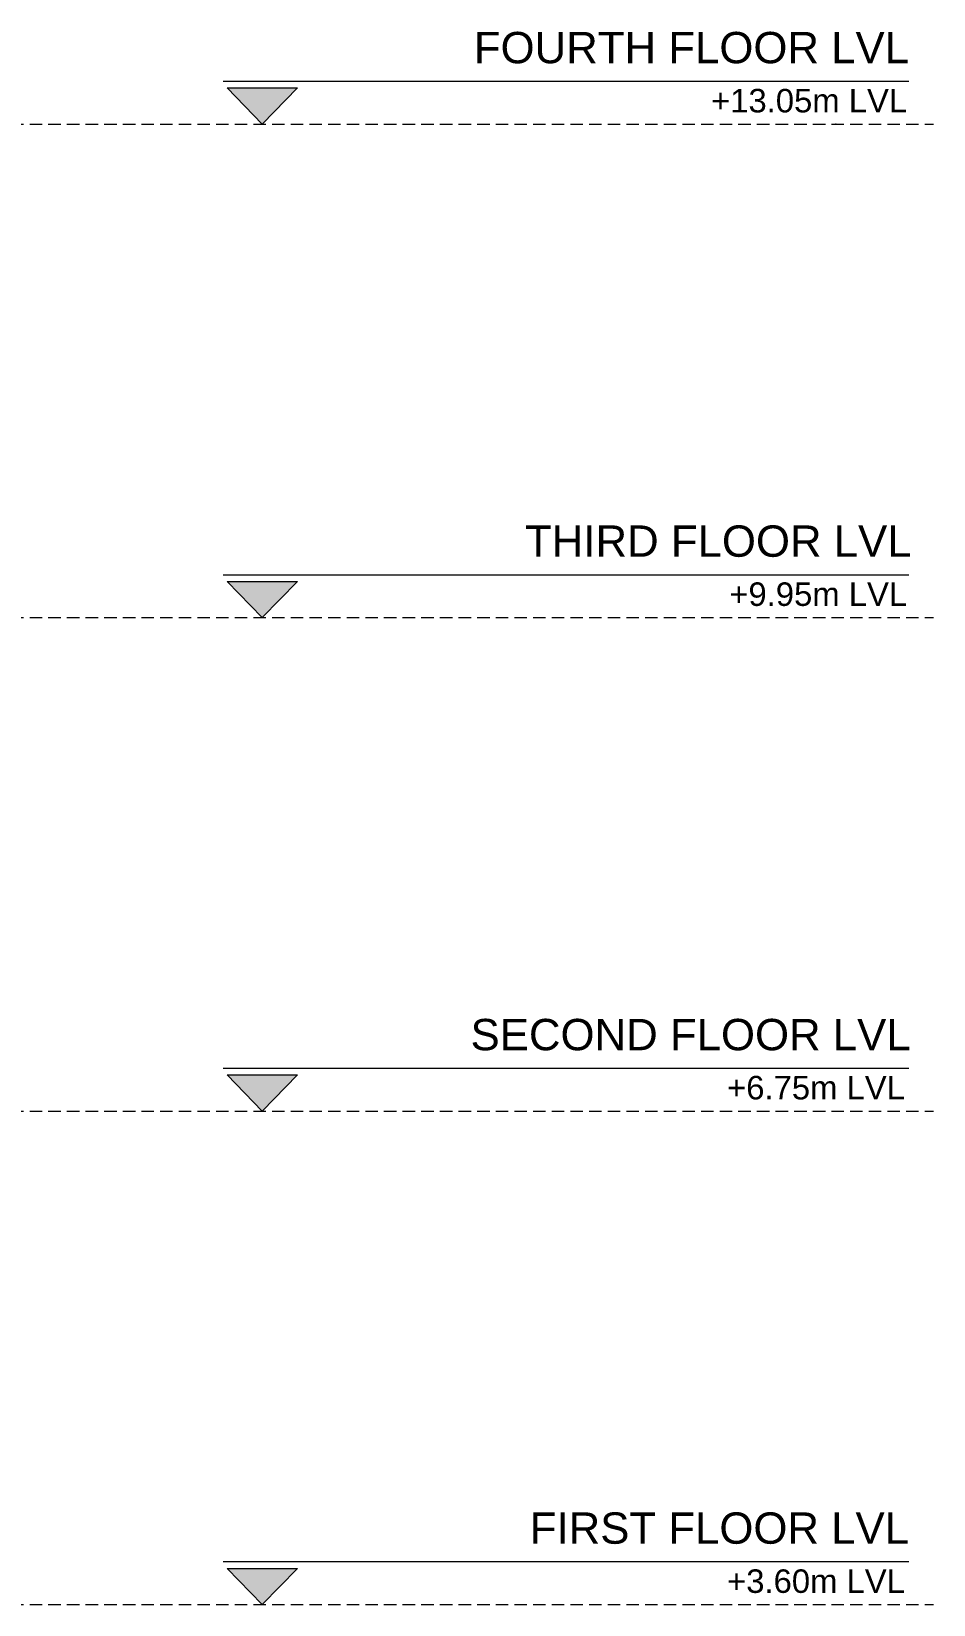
# Model space of a CAD drawing. Header units: millimetres. Extents: x -1932176 to 78768, y -1967 to 1266654.
# Drawn here: x -502626 to -496867, y 439647 to 449688 of the extents above; entities that cross this region are included whole.
import ezdxf

# ---------------------------------------------------------------- set-up
doc = ezdxf.new("R2010")
doc.units = ezdxf.units.MM
doc.linetypes.add('DASHED', pattern=[0.75, 0.5, -0.25])
doc.linetypes.add('HIDDEN2', pattern=[4.7625, 3.175, -1.5875])
doc.layers.add('NAMES', color=252, linetype='Continuous', lineweight=15)
doc.styles.get("Standard").update_dxf_attribs({"font": 'arial.ttf'})

msp = doc.modelspace()

# ---------------------------------------------------------------- hatches: boundary and pattern name
at = {"layer": 'NAMES', "linetype": 'Continuous', "lineweight": 20, "ltscale": 2, "transparency": 33554687}
h = msp.add_hatch(color=7, dxfattribs=at)
h.dxf.hatch_style = 1
h.paths.add_polyline_path([(-501377.18636, 449327.04628), (-501152.70426, 449096.6292), (-500928.22215, 449327.04628)])
h = msp.add_hatch(color=7, dxfattribs=at)
h.dxf.hatch_style = 1
h.paths.add_polyline_path([(-501377.18636, 446177.04628), (-501152.70426, 445946.6292), (-500928.22215, 446177.04628)])
h = msp.add_hatch(color=7, dxfattribs=at)
h.dxf.hatch_style = 1
h.paths.add_polyline_path([(-501377.18636, 443027.04628), (-501152.70426, 442796.6292), (-500928.22215, 443027.04628)])
h = msp.add_hatch(color=7, dxfattribs=at)
h.dxf.hatch_style = 1
h.paths.add_polyline_path([(-501377.18636, 439877.04628), (-501152.70426, 439646.6292), (-500928.22215, 439877.04628)])

# ---------------------------------------------------------------- linework, layer by layer
at = {"layer": 'NAMES', "color": 7, "linetype": 'Continuous', "lineweight": 20, "ltscale": 2}
for p, q in [((-501402.32496, 449370.36085), (-497024.5155, 449370.36085)), ((-499339.73395, 449370.36085), (-497024.5155, 449370.36085)), ((-501152.70426, 449096.6292), (-501377.18636, 449327.04628)), ((-501377.18636, 449327.04628), (-500928.22215, 449327.04628)), ((-501152.70426, 449096.6292), (-500928.22215, 449327.04628)), ((-501402.32496, 446220.36085), (-497024.5155, 446220.36085)), ((-501152.70426, 445946.6292), (-501377.18636, 446177.04628)), ((-501377.18636, 446177.04628), (-500928.22215, 446177.04628)), ((-501152.70426, 445946.6292), (-500928.22215, 446177.04628)), ((-499339.73395, 446220.36085), (-497024.5155, 446220.36085)), ((-501402.32496, 443070.36085), (-497024.5155, 443070.36085)), ((-501152.70426, 442796.6292), (-501377.18636, 443027.04628)), ((-501377.18636, 443027.04628), (-500928.22215, 443027.04628)), ((-501152.70426, 442796.6292), (-500928.22215, 443027.04628)), ((-499339.73395, 443070.36085), (-497024.5155, 443070.36085)), ((-501402.32496, 439920.36085), (-497024.5155, 439920.36085)), ((-499339.73395, 439920.36085), (-497024.5155, 439920.36085)), ((-501152.70426, 439646.6292), (-501377.18636, 439877.04628)), ((-501377.18636, 439877.04628), (-500928.22215, 439877.04628)), ((-501152.70426, 439646.6292), (-500928.22215, 439877.04628))]:
    msp.add_line(p, q, dxfattribs=at)
at = {"layer": 'NAMES', "color": 7, "linetype": 'HIDDEN2', "lineweight": 20, "ltscale": 25}
for p, q in [((-502994.90007, 449096.6292), (-496866.87217, 449096.6292)), ((-502994.90007, 445946.6292), (-496866.87217, 445946.6292)), ((-502994.90007, 442796.6292), (-496866.87217, 442796.6292)), ((-502994.90007, 439646.6292), (-496866.87217, 439646.6292))]:
    msp.add_line(p, q, dxfattribs=at)
at = {"layer": 'NAMES', "color": 7, "linetype": 'DASHED', "lineweight": 20, "ltscale": 25}
msp.add_line((-497489.49766, 449096.6292), (-497493.08293, 449096.6292), dxfattribs=at)

# ---------------------------------------------------------------- texts
at = {"layer": 'NAMES', "color": 7, "linetype": 'Continuous', "lineweight": 20, "ltscale": 2}
for s, height, p in [('FOURTH FLOOR LVL', 200, (-499801.87993, 449484.71797)), ('+13.05m LVL', 150, (-498287.58469, 449170.98176)), ('THIRD FLOOR LVL', 200, (-499475.14051, 446334.71797)), ('+9.95m LVL', 150, (-498171.04308, 446020.98176)), ('SECOND FLOOR LVL ', 200, (-499822.88948, 443184.71797)), ('+6.75m LVL', 150, (-498185.24061, 442870.98176)), ('FIRST FLOOR LVL ', 200, (-499444.99044, 440034.71797)), ('+3.60m LVL', 150, (-498185.24061, 439720.98176))]:
    msp.add_text(s, height=height, rotation=360, dxfattribs=at).set_placement(p)

doc.saveas('drawing.dxf')
